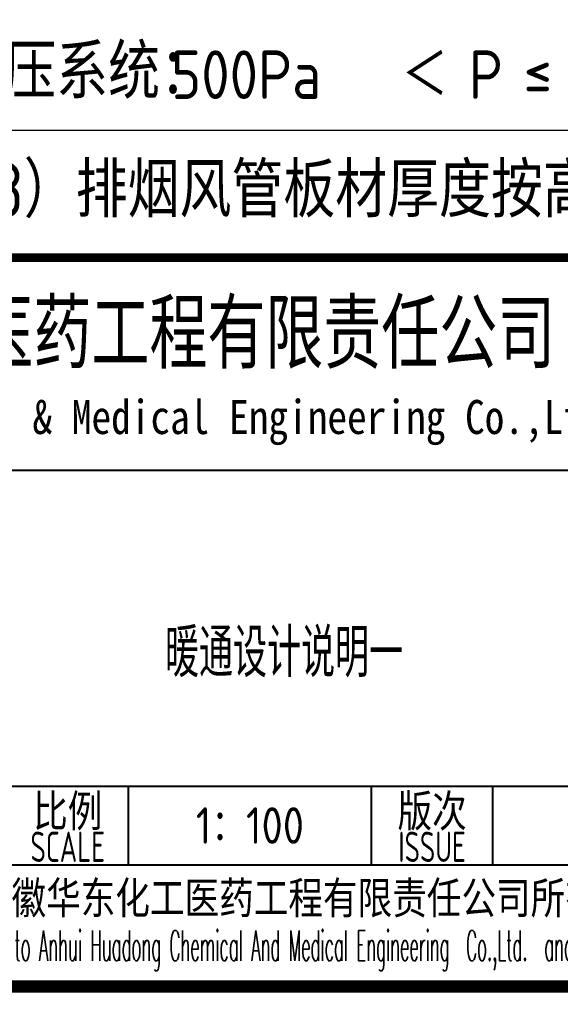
# Model space of a CAD drawing. Extents: x 5025702 to 7068445, y -422737 to 2032183.
# Drawn here: x 5071709 to 5076165, y -320387 to -312376 of the extents above; entities that cross this region are included whole.
import ezdxf
from ezdxf.enums import TextEntityAlignment as Align

# ---------------------------------------------------------------- set-up
doc = ezdxf.new("R2010")
doc.units = 0
doc.header["$LTSCALE"] = 1000
doc.header["$MEASUREMENT"] = 0
doc.layers.get('0').update_dxf_attribs({"linetype": 'CONTINUOUS'})
for name, color, linetype in [('DIM_SYMB', 3, 'CONTINUOUS'), ('PUB_TEXT', 7, 'CONTINUOUS'), ('TH_TITLE', 7, 'CONTINUOUS')]:
    doc.layers.add(name, color=color, linetype=linetype)
doc.styles.add('AHD_TQ', font='sceie.shx', dxfattribs={"bigfont": 'sceic.shx'})
doc.styles.add('AHD_TQ_S', font='')
doc.styles.add('ECEC_TQ', font='txt_l.shx', dxfattribs={"bigfont": 'hztxt_l.shx'})
doc.styles.get("Standard").update_dxf_attribs({"font": 'SCEIE', "bigfont": 'SCEIC'})
doc.styles.add('TSSD_Rein', font='Tssdeng.shx', dxfattribs={"width": 0.7, "bigfont": 'hztxt.shx'})
doc.styles.get('AHD_TQ_S').set_extended_font_data('SimSun')

msp = doc.modelspace()

# ---------------------------------------------------------------- linework, layer by layer
for p, q in [((5066107.2, -316087.3), (5077107.2, -316087.3)), ((5071607.2, -318687.3), (5084107.2, -318687.3)), ((5072607.2, -319337.3), (5072607.2, -318687.3)), ((5074607.2, -319337.3), (5074607.2, -318687.3)), ((5075607.2, -319337.3), (5075607.2, -318687.3)), ((5066107.2, -319337.3), (5084107.2, -319337.3)), ((5066107.2, -320337.3), (5084107.2, -320337.3))]:
    msp.add_line(p, q)
at = {"const_width": 70}
msp.add_lwpolyline([(5084107.2, -314337.3), (5066107.2, -314337.3)], dxfattribs=at)
at = {"layer": 'PUB_TEXT', "lineweight": 0}
for p, q in [((5064829.4, -313288.6), (5084107.2, -313288.6)), ((5064829.4, -314337.3), (5084107.2, -314337.3)), ((5064829.4, -314337.3), (5084107.2, -314337.3))]:
    msp.add_line(p, q, dxfattribs=at)
at = {"layer": 'TH_TITLE', "const_width": 100}
msp.add_lwpolyline([(5028207.2, -320337.3), (5084107.2, -320337.3), (5084107.2, -280337.3), (5028207.2, -280337.3)], close=True, dxfattribs=at)

# ---------------------------------------------------------------- texts
for s, height, style, width, p in [('安徽华东化工医药工程有限责任公司', 500, 'AHD_TQ_S', 0.7, (5072302.1, -314937.3)), ('Anhui Huadong Chemical & Medical Engineering Co.,Ltd', 280, 'AHD_TQ_S', 0.85, (5072302.1, -315687.3)), ('SCALE', 250, 'AHD_TQ', 0.75, (5072107.2, -319187.3)), ('ISSUE', 250, 'AHD_TQ', 0.75, (5075107.2, -319187.3)), ('The proprietary right of this document belongs to Anhui Huadong Chemical And Medical Engineering  Co.,Ltd.  and any replication or transfer to the 3rd. side is forbidden without its permission. ', 250, 'ECEC_TQ', 0.4, (5075107.2, -320037.3))]:
    msp.add_text(s, height=height, dxfattribs=dict(style=style, width=width)).set_placement(p, align=Align.MIDDLE)
at = {"style": 'AHD_TQ'}
for s, p in [('比例', (5072107.2, -318887.3)), ('版次', (5075107.2, -318887.3)), ('本文件专有权属安徽华东化工医药工程有限责任公司所有,未经许可不得复制或转让给第三方', (5075107.2, -319637.3))]:
    msp.add_text(s, height=300, dxfattribs=at).set_placement(p, align=Align.MIDDLE)
at = {"lineweight": -3, "style": 'AHD_TQ'}
msp.add_attdef('1：100', text='1:100', height=300, dxfattribs=at).set_placement((5073607.2, -319012.3), align=Align.MIDDLE)
at = {"layer": 'DIM_SYMB', "color": 7, "linetype": 'ByBlock', "style": 'TSSD_Rein', "width": 0.7}
msp.add_text('暖通设计说明一', height=400, dxfattribs=at).set_placement((5072907.7, -317790.1))
at = {"layer": 'PUB_TEXT', "lineweight": 0}
for s, height, p in [('中压系统：', 450, (5071156.8, -313031.2)), ('500Pa', 400, (5072958.4, -313031.2)), ('＜', 400, (5074857, -313031.2)), ('P', 400, (5075409.4, -313031.2)), ('≤', 400, (5075861, -313031.2)), ('）本表也适用一般钢板厚度。  3）排烟风管板材厚度按高压系统选用。', 450, (5065429.2, -314005.6))]:
    msp.add_text(s, height=height, dxfattribs=at).set_placement(p)

doc.saveas('drawing.dxf')
